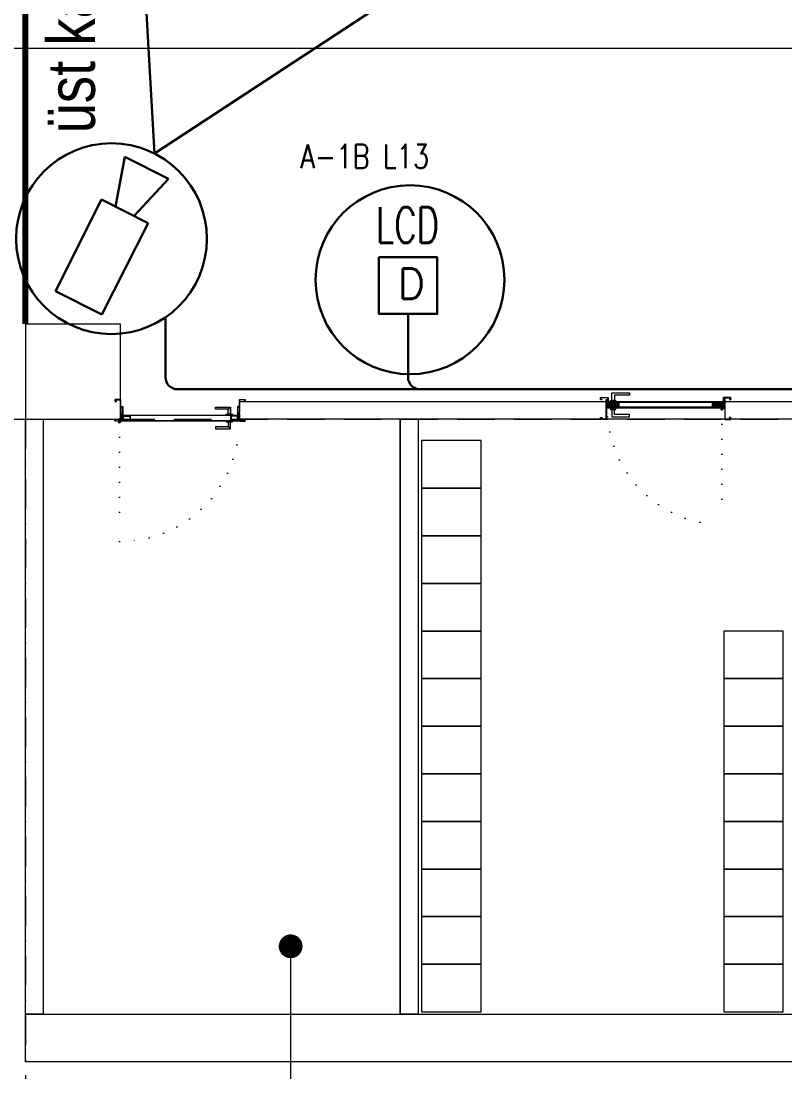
# Model space of a CAD drawing. Header units: metres. Extents: x -13621 to 152406, y -16073 to 22221.
# Drawn here: x 7521 to 8163, y -549 to 335 of the extents above; entities that cross this region are included whole.
import ezdxf

# ---------------------------------------------------------------- set-up
doc = ezdxf.new("R2010")
doc.units = ezdxf.units.M
doc.header["$LTSCALE"] = 100
doc.header["$MEASUREMENT"] = 0
for name, pattern in [('DASHDOT2', [0.5, 0.25, -0.125, 0, -0.125]), ('DOT2', [0.125, 0, -0.125]), ('HIDDEN', [0.375, 0.25, -0.125]), ('HIDDEN2', [4.7625, 3.175, -1.5875])]:
    doc.linetypes.add(name, pattern=pattern)
doc.layers.get('0').update_dxf_attribs({"color": 9, "lineweight": 9})
for name, color, linetype, lineweight in [('00', 9, 'Continuous', 9), ('01', 9, 'Continuous', 9), ('05', 9, 'Continuous', 9), ('05S', 9, 'Continuous', 9), ('06B', 9, 'Continuous', 9), ('06C @ 1', 9, 'Continuous', 9), ('06D', 9, 'Continuous', 9), ('09', 9, 'Continuous', 9), ('10', 9, 'Continuous', 9), ('12', 9, 'Continuous', 9), ('20', 9, 'DOT2', 9), ('21', 9, 'Continuous', 9), ('21_mahal200', 9, 'Continuous', 9), ('24', 9, 'DASHDOT2', 9), ('Data  Tavan', 170, 'Continuous', 30), ('E-DAHİLİ DOME KAMERA', 7, 'Continuous', 30), ('E-DAHİLİ KAMERA', 7, 'Continuous', 30), ('E-DATA LCD EKRAN', 7, 'Continuous', 30), ('E-DATA PRİZİ (RJ45)', 7, 'Continuous', 30), ('E-YAZI', 7, 'Continuous', 30)]:
    doc.layers.add(name, color=color, linetype=linetype, lineweight=lineweight)
doc.styles.add('E-YAZI', font='txttw.shx')
doc.styles.add('MuuM_TEXT-STANDART', font='ARIALN.TTF')
doc.dimstyles.new('MuuM_DIM200', dxfattribs={"dimscale": 20, "dimtxt": 2, "dimasz": 1, "dimexe": 1, "dimexo": 1, "dimgap": 1, "dimtad": 1, "dimdec": 1, "dimrnd": 0.5, "dimdsep": 46, "dimtxsty": 'MuuM_TEXT-STANDART', "dimblk": 'ARCHTICK', "dimcen": 0, "dimdle": 0.15, "dimclrd": 256, "dimclre": 256, "dimclrt": 256, "dimadec": 0, "dimazin": 0, "dimtfac": 5, "dimtdec": 1, "dimtix": 1, "dimtmove": 2, "dimatfit": 3, "dimldrblk": 'DOT', "dimfxl": 3, "dimfxlon": 1, "dimtolj": 1, "dimlwd": -1, "dimlwe": -1, "dimarcsym": 0})

# ---------------------------------------------------------------- blocks, each defined once
blk = doc.blocks.new('p-akslar_yeni')
at = {"layer": '24'}
blk.add_lwpolyline([(13940, -8575), (13940, -11854.65), (14040, -11854.65), (14040, -11897.18)], dxfattribs=at)
blk = doc.blocks.new('E-DATA LCD EKRAN')
at = {"layer": 'E-DATA PRİZİ (RJ45)', "color": 1}
blk.add_line((0, 0), (0, 41.99), dxfattribs=at)
blk.add_lwpolyline([(-24.58, 89.56), (24.58, 89.56), (24.58, 41.99), (-24.58, 41.99)], close=True, dxfattribs=at)
blk.add_circle((1.61, 70.65), 79.36, dxfattribs=at)
at = {"layer": 'E-DATA PRİZİ (RJ45)', "color": 1, "style": 'E-YAZI'}
blk.add_text('D', height=25.6, dxfattribs=at).set_placement((-8.79, 54.59))
at = {"layer": 'E-YAZI', "color": 1, "style": 'E-YAZI', "width": 0.7}
blk.add_text('LCD', height=30, dxfattribs=at).set_placement((-26.97, 101.57))
blk = doc.blocks.new('100_DAHİLİ DOME KAMERA')
at = {"layer": 'E-DAHİLİ DOME KAMERA', "color": 4}
for p, q in [((-1.936, 0.715), (-1.936, -0.689)), ((0.82, 0.715), (-1.936, 0.715)), ((0.82, -0.689), (0.82, 0.715)), ((0.82, 0.294), (2.131, 0.668)), ((2.131, 0.668), (2.131, -0.643)), ((0.82, -0.268), (2.131, -0.643)), ((-1.936, -0.689), (0.82, -0.689))]:
    blk.add_line(p, q, dxfattribs=at)
at = {"layer": 'E-DAHİLİ DOME KAMERA', "color": 4, "linetype": 'Continuous'}
blk.add_circle((0, 0), 2.566, dxfattribs=at)
at = {"layer": 'E-DAHİLİ KAMERA', "color": 4}
for q in [(13.416, 6.264), (13.416, -6.264)]:
    blk.add_line((2.566, 0), q, dxfattribs=at)
blk = doc.blocks.new('2.bod.sitatik')
at = {"layer": '01'}
blk.add_lwpolyline([(7525, -8630), (7605, -8630), (7605, -8550), (7525, -8550)], close=True, dxfattribs=at)
blk = doc.blocks.new('P-KURANGLEZ')
at = {"layer": '01'}
blk.add_lwpolyline([(7525, -500), (12385, -500), (12385, -5), (12385, 0), (12425, 0), (12425, -540), (7525, -540)], close=True, dxfattribs=at)
blk = doc.blocks.new('p-kapı kolu')
for points in [[(2.2, 0), (2.2, -1.25), (-2.2, -1.25), (-2.2, 0), (2.2, 0)], [(1.225, -1.25), (1.225, -7.5), (-13.775, -7.5), (-13.775, -5.625), (-1.025, -5.625), (-1.025, -5.625), (-1.025, -1.25), (1.225, -1.25)]]:
    blk.add_lwpolyline(points)
blk = doc.blocks.new('K-AH-01')
at = {"layer": '09'}
h = blk.add_hatch(dxfattribs=at)
h.set_pattern_fill('LOGEND', color=256, scale=10, style=0)
h.set_pattern_definition([(7e-15, (-3944.073, -2726.897), (10, 10), [3, -7]), (7e-15, (-3944.073, -2726.397), (10, 10), [3, -7]), (7e-15, (-3943.573, -2725.397), (10, 10), [2, -8]), (7e-15, (-3943.073, -2724.397), (10, 10), [1.5, -8.5]), (7e-15, (-3943.073, -2723.397), (10, 10), [1, -9]), (7e-15, (-3945.573, -2722.397), (10, 10), [0.5, -2.5, 0.5, -6.5]), (7e-15, (-3944.073, -2721.897), (10, 10), [0.5, -4, 1.5, -4]), (7e-15, (-3942.073, -2721.397), (10, 10), [0.5, -0.5, 0.5, -8.5]), (7e-15, (-3942.573, -2720.897), (10, 10), [0.5, -9.5]), (7e-15, (-3943.073, -2719.897), (10, 10), [1.5, -8.5]), (7e-15, (-3943.073, -2718.897), (10, 10), [2, -8]), (7e-15, (-3943.573, -2717.897), (10, 10), [2.5, -3, 0.5, -4]), (90, (-3947.573, -2723.897), (-10, 10), [0.5, -1, 2.5, -6]), (90, (-3947.073, -2722.897), (-10, 10), [0.5, -0.5, 1.5, -7.5]), (90, (-3946.573, -2718.897), (-10, 10), [1, -9]), (90, (-3946.073, -2722.897), (-10, 10), [2, -3, 0.5, -4.5]), (90, (-3945.573, -2717.397), (-10, 10), [0.5, -9.5]), (90, (-3945.073, -2722.397), (-10, 10), [1.5, -8.5]), (90, (-3944.073, -2721.897), (-10, 10), [1, -9]), (90, (-3943.073, -2721.897), (-10, 10), [0.5, -1.5, 1.5, -6.5]), (90, (-3942.573, -2721.397), (-10, 10), [0.5, -9.5]), (90, (-3942.073, -2723.397), (-10, 10), [1.4, -8.6]), (90, (-3941.573, -2725.397), (-10, 10), [1, -9]), (90, (-3940.573, -2721.397), (-10, 10), [0.5, -9.5]), (90, (-3939.573, -2721.897), (-10, 10), [1.5, -8.5]), (90, (-3938.573, -2721.897), (-10, 10), [1.5, -8.5]), (45, (-3940.073, -2725.8966), (1e-15, 10), [0.7071, -0.7071, 0.7071, -12.020836]), (45, (-3942.073, -2723.3966), (1e-15, 10), [1.4142, -12.727936]), (45, (-3946.073, -2718.3966), (1e-15, 10), [1.4142, -12.727936]), (45, (-3944.073, -2720.8966), (1e-15, 10), [1.4142, -12.727936]), (45, (-3943.573, -2722.8966), (1e-15, 10), [1.4142, -12.727936]), (45, (-3940.573, -2724.8966), (1e-15, 10), [1.4142, -12.727936]), (45, (-3941.573, -2724.3966), (1e-15, 10), [2.12132, -12.020816]), (45, (-3944.573, -2719.8966), (1e-15, 10), [0.7071, -13.435036]), (45, (-3945.073, -2718.8966), (1e-15, 10), [0.7071, -13.435036]), (45, (-3941.073, -2718.8966), (1e-15, 10), [0.7071, -13.435036]), (45, (-3945.073, -2723.8966), (1e-15, 10), [0.7071, -13.435036]), (45, (-3939.573, -2720.3966), (1e-15, 10), [0.7071, -13.435036]), (45, (-3943.073, -2721.3966), (1e-15, 10), [0.7071, -13.435036]), (45, (-3942.073, -2720.3966), (1e-15, 10), [0.7071, -13.435036]), (135, (-3942.573, -2722.3966), (-10, 1e-15), [0.7071, -0.7071, 2.12132, -10.606616]), (135, (-3941.073, -2722.3966), (-10, 1e-15), [0.7071, -13.435036]), (135, (-3941.073, -2725.8966), (-10, 1e-15), [0.7071, -13.435036]), (135, (-3943.073, -2723.3966), (-10, 1e-15), [0.7071, -13.435036]), (135, (-3941.573, -2721.3966), (-10, 1e-15), [0.7071, -13.435036]), (135, (-3944.073, -2723.8966), (-10, 1e-15), [0.7071, -13.435036]), (135, (-3940.073, -2723.8966), (-10, 1e-15), [0.7071, -13.435036]), (135, (-3947.073, -2726.8966), (-10, 1e-15), [0.7071, -13.435036]), (135, (-3946.573, -2726.3966), (-10, 1e-15), [1.4142, -12.727936]), (135, (-3946.073, -2725.8966), (-10, 1e-15), [1.4142, -12.727936]), (135, (-3945.073, -2725.8966), (-10, 1e-15), [1.4142, -12.727936]), (135, (-3944.573, -2724.8966), (-10, 1e-15), [1.4142, -12.727936]), (135, (-3940.573, -2720.8966), (-10, 1e-15), [1.4142, -12.727936]), (135, (-3938.573, -2725.8966), (-10, 1e-15), [1.4142, -12.727936]), (135, (-3938.073, -2717.8966), (-10, 1e-15), [1.4142, -12.727936]), (135, (-3938.073, -2718.8966), (-10, 1e-15), [1.4142, -12.727936]), (135, (-3939.073, -2719.3966), (-10, 1e-15), [1.4142, -12.727936]), (135, (-3946.073, -2719.3966), (-10, 1e-15), [2.12132, -12.020816]), (135, (-3939.573, -2720.3966), (-10, 1e-15), [2.12132, -12.020816]), (26.56505, (-3945.0727, -2717.3966), (10, 4e-09), [1.118, -21.24268]), (26.56505, (-3945.0727, -2722.3966), (10, 4e-09), [1.118, -21.24268]), (26.56505, (-3944.0727, -2719.3966), (10, 4e-09), [1.118, -21.24268]), (26.56505, (-3941.0727, -2726.3966), (10, 4e-09), [1.118, -21.24268]), (26.56505, (-3941.5727, -2725.3966), (10, 4e-09), [1.118, -21.24268]), (26.56505, (-3944.5727, -2723.3966), (10, 4e-09), [1.118, -21.24268]), (26.56505, (-3944.5727, -2718.3966), (10, 4e-09), [1.118, -21.24268]), (26.56505, (-3941.5727, -2721.3966), (10, 4e-09), [2.236, -20.12468]), (63.43495, (-3941.5727, -2719.8966), (5e-10, 10), [1.118, -21.24268]), (63.43495, (-3940.0727, -2722.8966), (5e-10, 10), [1.118, -21.24268]), (63.43495, (-3945.0727, -2720.8966), (5e-10, 10), [1.118, -21.24268]), (63.43495, (-3947.0727, -2720.3966), (5e-10, 10), [1.118, -21.24268]), (63.43495, (-3941.0727, -2722.3966), (5e-10, 10), [1.118, -21.24268]), (63.43495, (-3942.0727, -2722.3966), (5e-10, 10), [1.118, -21.24268]), (63.43495, (-3946.0727, -2720.8966), (5e-10, 10), [2.236, -20.12468]), (63.43495, (-3938.5727, -2724.3966), (5e-10, 10), [2.236, -20.12468]), (63.43495, (-3939.5727, -2723.8966), (5e-10, 10), [2.236, -20.12468]), (116.56505, (-3947.5727, -2725.3966), (-4e-09, 10), [1.118, -21.24268]), (116.56505, (-3947.5727, -2719.8966), (-4e-09, 10), [1.118, -21.24268]), (116.56505, (-3945.5727, -2726.8966), (-4e-09, 10), [1.118, -21.24268]), (116.56505, (-3946.5727, -2717.8966), (-4e-09, 10), [1.118, -21.24268]), (116.56505, (-3945.5727, -2723.8966), (-4e-09, 10), [1.118, -21.24268]), (116.56505, (-3943.5727, -2722.8966), (-4e-09, 10), [1.118, -21.24268]), (116.56505, (-3942.5727, -2720.8966), (-4e-09, 10), [1.118, -21.24268]), (116.56505, (-3947.0727, -2724.8966), (3.2e-06, 10.0000016), [1.118, -21.24268]), (116.56505, (-3944.5727, -2723.3966), (-4e-09, 10), [1.118, -21.24268]), (116.56505, (-3941.5727, -2724.3966), (-4e-09, 10), [1.118, -21.24268]), (116.56505, (-3940.5727, -2723.3966), (-4e-09, 10), [1.118, -21.24268]), (116.56505, (-3938.5727, -2720.3966), (-4e-09, 10), [1.118, -21.24268]), (116.56505, (-3946.0727, -2717.3966), (-4e-09, 10), [1.118, -21.24268]), (116.56505, (-3947.5727, -2717.8966), (-4e-09, 10), [2.236, -20.12468]), (116.56505, (-3946.0727, -2724.8966), (-4e-09, 10), [2.236, -20.12468]), (153.43495, (-3947.5727, -2726.3966), (-10, 5e-10), [1.118, -21.24268]), (153.43495, (-3939.0727, -2726.8966), (-10, 5e-10), [1.118, -21.24268]), (153.43495, (-3939.5727, -2721.8966), (-10, 5e-10), [1.118, -21.24268]), (153.43495, (-3943.5727, -2725.3966), (-10, 5e-10), [1.118, -21.24268]), (153.43495, (-3944.0727, -2726.3966), (-10, 5e-10), [1.118, -21.24268]), (153.43495, (-3943.0727, -2724.3966), (-10, 5e-10), [1.118, -21.24268]), (153.43495, (-3940.0727, -2718.3966), (-10, 5e-10), [1.118, -21.24268]), (153.43495, (-3939.0727, -2717.8966), (-10, 5e-10), [2.236, -20.12468])])
h.paths.add_polyline_path([(10.77, 6.46), (10.77, 2.46), (0.77, 2.46), (0.77, 6.46)])
h = blk.add_hatch(dxfattribs=at)
h.set_pattern_fill('LOGEND', color=256, scale=10, style=0)
h.set_pattern_definition([(7e-15, (-3938.781, -2726.897), (10, 10), [3, -7]), (7e-15, (-3938.781, -2726.397), (10, 10), [3, -7]), (7e-15, (-3938.281, -2725.397), (10, 10), [2, -8]), (7e-15, (-3937.781, -2724.397), (10, 10), [1.5, -8.5]), (7e-15, (-3937.781, -2723.397), (10, 10), [1, -9]), (7e-15, (-3940.281, -2722.397), (10, 10), [0.5, -2.5, 0.5, -6.5]), (7e-15, (-3938.781, -2721.897), (10, 10), [0.5, -4, 1.5, -4]), (7e-15, (-3936.781, -2721.397), (10, 10), [0.5, -0.5, 0.5, -8.5]), (7e-15, (-3937.281, -2720.897), (10, 10), [0.5, -9.5]), (7e-15, (-3937.781, -2719.897), (10, 10), [1.5, -8.5]), (7e-15, (-3937.781, -2718.897), (10, 10), [2, -8]), (7e-15, (-3938.281, -2717.897), (10, 10), [2.5, -3, 0.5, -4]), (90, (-3942.281, -2723.897), (-10, 10), [0.5, -1, 2.5, -6]), (90, (-3941.781, -2722.897), (-10, 10), [0.5, -0.5, 1.5, -7.5]), (90, (-3941.281, -2718.897), (-10, 10), [1, -9]), (90, (-3940.781, -2722.897), (-10, 10), [2, -3, 0.5, -4.5]), (90, (-3940.281, -2717.397), (-10, 10), [0.5, -9.5]), (90, (-3939.781, -2722.397), (-10, 10), [1.5, -8.5]), (90, (-3938.781, -2721.897), (-10, 10), [1, -9]), (90, (-3937.781, -2721.897), (-10, 10), [0.5, -1.5, 1.5, -6.5]), (90, (-3937.281, -2721.397), (-10, 10), [0.5, -9.5]), (90, (-3936.781, -2723.397), (-10, 10), [1.4, -8.6]), (90, (-3936.281, -2725.397), (-10, 10), [1, -9]), (90, (-3935.281, -2721.397), (-10, 10), [0.5, -9.5]), (90, (-3934.281, -2721.897), (-10, 10), [1.5, -8.5]), (90, (-3933.281, -2721.897), (-10, 10), [1.5, -8.5]), (45, (-3934.781, -2725.8966), (1e-15, 10), [0.7071, -0.7071, 0.7071, -12.020836]), (45, (-3936.781, -2723.3966), (1e-15, 10), [1.4142, -12.727936]), (45, (-3940.781, -2718.3966), (1e-15, 10), [1.4142, -12.727936]), (45, (-3938.781, -2720.8966), (1e-15, 10), [1.4142, -12.727936]), (45, (-3938.281, -2722.8966), (1e-15, 10), [1.4142, -12.727936]), (45, (-3935.281, -2724.8966), (1e-15, 10), [1.4142, -12.727936]), (45, (-3936.281, -2724.3966), (1e-15, 10), [2.12132, -12.020816]), (45, (-3939.281, -2719.8966), (1e-15, 10), [0.7071, -13.435036]), (45, (-3939.781, -2718.8966), (1e-15, 10), [0.7071, -13.435036]), (45, (-3935.781, -2718.8966), (1e-15, 10), [0.7071, -13.435036]), (45, (-3939.781, -2723.8966), (1e-15, 10), [0.7071, -13.435036]), (45, (-3934.281, -2720.3966), (1e-15, 10), [0.7071, -13.435036]), (45, (-3937.781, -2721.3966), (1e-15, 10), [0.7071, -13.435036]), (45, (-3936.781, -2720.3966), (1e-15, 10), [0.7071, -13.435036]), (135, (-3937.281, -2722.3966), (-10, 1e-15), [0.7071, -0.7071, 2.12132, -10.606616]), (135, (-3935.781, -2722.3966), (-10, 1e-15), [0.7071, -13.435036]), (135, (-3935.781, -2725.8966), (-10, 1e-15), [0.7071, -13.435036]), (135, (-3937.781, -2723.3966), (-10, 1e-15), [0.7071, -13.435036]), (135, (-3936.281, -2721.3966), (-10, 1e-15), [0.7071, -13.435036]), (135, (-3938.781, -2723.8966), (-10, 1e-15), [0.7071, -13.435036]), (135, (-3934.781, -2723.8966), (-10, 1e-15), [0.7071, -13.435036]), (135, (-3941.781, -2726.8966), (-10, 1e-15), [0.7071, -13.435036]), (135, (-3941.281, -2726.3966), (-10, 1e-15), [1.4142, -12.727936]), (135, (-3940.781, -2725.8966), (-10, 1e-15), [1.4142, -12.727936]), (135, (-3939.781, -2725.8966), (-10, 1e-15), [1.4142, -12.727936]), (135, (-3939.281, -2724.8966), (-10, 1e-15), [1.4142, -12.727936]), (135, (-3935.281, -2720.8966), (-10, 1e-15), [1.4142, -12.727936]), (135, (-3933.281, -2725.8966), (-10, 1e-15), [1.4142, -12.727936]), (135, (-3932.781, -2717.8966), (-10, 1e-15), [1.4142, -12.727936]), (135, (-3932.781, -2718.8966), (-10, 1e-15), [1.4142, -12.727936]), (135, (-3933.781, -2719.3966), (-10, 1e-15), [1.4142, -12.727936]), (135, (-3940.781, -2719.3966), (-10, 1e-15), [2.12132, -12.020816]), (135, (-3934.281, -2720.3966), (-10, 1e-15), [2.12132, -12.020816]), (26.56505, (-3939.7813, -2717.3966), (10, 4e-09), [1.118, -21.24268]), (26.56505, (-3939.7813, -2722.3966), (10, 4e-09), [1.118, -21.24268]), (26.56505, (-3938.7813, -2719.3966), (10, 4e-09), [1.118, -21.24268]), (26.56505, (-3935.7813, -2726.3966), (10, 4e-09), [1.118, -21.24268]), (26.56505, (-3936.2813, -2725.3966), (10, 4e-09), [1.118, -21.24268]), (26.56505, (-3939.2813, -2723.3966), (10, 4e-09), [1.118, -21.24268]), (26.56505, (-3939.2813, -2718.3966), (10, 4e-09), [1.118, -21.24268]), (26.56505, (-3936.2813, -2721.3966), (10, 4e-09), [2.236, -20.12468]), (63.43495, (-3936.2813, -2719.8966), (5e-10, 10), [1.118, -21.24268]), (63.43495, (-3934.7813, -2722.8966), (5e-10, 10), [1.118, -21.24268]), (63.43495, (-3939.7813, -2720.8966), (5e-10, 10), [1.118, -21.24268]), (63.43495, (-3941.7813, -2720.3966), (5e-10, 10), [1.118, -21.24268]), (63.43495, (-3935.7813, -2722.3966), (5e-10, 10), [1.118, -21.24268]), (63.43495, (-3936.7813, -2722.3966), (5e-10, 10), [1.118, -21.24268]), (63.43495, (-3940.7813, -2720.8966), (5e-10, 10), [2.236, -20.12468]), (63.43495, (-3933.2813, -2724.3966), (5e-10, 10), [2.236, -20.12468]), (63.43495, (-3934.2813, -2723.8966), (5e-10, 10), [2.236, -20.12468]), (116.56505, (-3942.2813, -2725.3966), (-4e-09, 10), [1.118, -21.24268]), (116.56505, (-3942.2813, -2719.8966), (-4e-09, 10), [1.118, -21.24268]), (116.56505, (-3940.2813, -2726.8966), (-4e-09, 10), [1.118, -21.24268]), (116.56505, (-3941.2813, -2717.8966), (-4e-09, 10), [1.118, -21.24268]), (116.56505, (-3940.2813, -2723.8966), (-4e-09, 10), [1.118, -21.24268]), (116.56505, (-3938.2813, -2722.8966), (-4e-09, 10), [1.118, -21.24268]), (116.56505, (-3937.2813, -2720.8966), (-4e-09, 10), [1.118, -21.24268]), (116.56505, (-3941.7813, -2724.8966), (3.2e-06, 10.0000016), [1.118, -21.24268]), (116.56505, (-3939.2813, -2723.3966), (-4e-09, 10), [1.118, -21.24268]), (116.56505, (-3936.2813, -2724.3966), (-4e-09, 10), [1.118, -21.24268]), (116.56505, (-3935.2813, -2723.3966), (-4e-09, 10), [1.118, -21.24268]), (116.56505, (-3933.2813, -2720.3966), (-4e-09, 10), [1.118, -21.24268]), (116.56505, (-3940.7813, -2717.3966), (-4e-09, 10), [1.118, -21.24268]), (116.56505, (-3942.2813, -2717.8966), (-4e-09, 10), [2.236, -20.12468]), (116.56505, (-3940.7813, -2724.8966), (-4e-09, 10), [2.236, -20.12468]), (153.43495, (-3942.2813, -2726.3966), (-10, 5e-10), [1.118, -21.24268]), (153.43495, (-3933.7813, -2726.8966), (-10, 5e-10), [1.118, -21.24268]), (153.43495, (-3934.2813, -2721.8966), (-10, 5e-10), [1.118, -21.24268]), (153.43495, (-3938.2813, -2725.3966), (-10, 5e-10), [1.118, -21.24268]), (153.43495, (-3938.7813, -2726.3966), (-10, 5e-10), [1.118, -21.24268]), (153.43495, (-3937.7813, -2724.3966), (-10, 5e-10), [1.118, -21.24268]), (153.43495, (-3934.7813, -2718.3966), (-10, 5e-10), [1.118, -21.24268]), (153.43495, (-3933.7813, -2717.8966), (-10, 5e-10), [2.236, -20.12468])])
h.paths.add_polyline_path([(89.06, 2.47), (89.06, 6.46), (99.06, 6.47), (99.06, 2.47)])
at = {"layer": '10'}
for points in [[(-0.44, -1.7), (1.3, -1.7, 0.414214), (1.6, -1.4), (1.6, 1.1, 0.414214), (1.3, 1.4, 0.414214), (1, 1.1), (1, 0.2), (0.2, 0.2), (0.2, 16.4, 0.414214), (-0.1, 16.7), (-4.6, 16.7, 0.414214), (-4.9, 16.4), (-4.9, 15.3, 0.414214), (-4.6, 15), (-3.5, 15), (-3.5, 15.2), (-4.6, 15.2, -0.414214), (-4.7, 15.3), (-4.7, 16.4, -0.414214), (-4.6, 16.5), (-0.2, 16.5), (-0.1, 16.5, -0.414214), (0, 16.4), (0, 0), (1.2, 0), (1.2, 1.1, -0.414214), (1.3, 1.2, -0.414214), (1.4, 1.1), (1.4, -1.4, -0.414214), (1.3, -1.5), (-0.44, -1.5), (-4.6, -1.5, -0.414214), (-4.7, -1.4), (-4.7, -0.3, -0.414214), (-4.6, -0.2), (-3.5, -0.2), (-3.5, 0), (-4.6, 0, 0.414214), (-4.9, -0.3), (-4.9, -1.4, 0.414214), (-4.6, -1.7)], [(2.15, 7.6), (0.77, 6.96), (0.77, 4.09), (0.57, 4.09), (0.57, 7.09), (2.04, 7.77, -14.796002)], [(100.44, -1.7), (98.7, -1.7, -0.414214), (98.4, -1.4), (98.4, 1.1, -0.414214), (98.7, 1.4, -0.414214), (99, 1.1), (99, 0.2), (99.8, 0.2), (99.8, 16.4, -0.414214), (100.1, 16.7), (104.6, 16.7, -0.414214), (104.9, 16.4), (104.9, 15.3, -0.414214), (104.6, 15), (103.5, 15), (103.5, 15.2), (104.6, 15.2, 0.414214), (104.7, 15.3), (104.7, 16.4, 0.414214), (104.6, 16.5), (100.2, 16.5), (100.1, 16.5, 0.414214), (100, 16.4), (100, 0), (98.8, 0), (98.8, 1.1, 0.414214), (98.7, 1.2, 0.414214), (98.6, 1.1), (98.6, -1.4, 0.414214), (98.7, -1.5), (100.44, -1.5), (104.6, -1.5, 0.414214), (104.7, -1.4), (104.7, -0.3, 0.414214), (104.6, -0.2), (103.5, -0.2), (103.5, 0), (104.6, 0, -0.414214), (104.9, -0.3), (104.9, -1.4, -0.414214), (104.6, -1.7)]]:
    blk.add_lwpolyline(points, format="xyb", close=True, dxfattribs=at)
blk.add_circle((2.72, 8.09), 0.55, dxfattribs=at)
at = {"layer": '12'}
for points in [[(0.77, 6.46), (99.06, 6.47), (99.06, 6.97), (0.77, 6.96)], [(0.77, 2.46), (10.77, 2.46), (10.77, 6.46), (0.77, 6.46)], [(0.77, 2.46), (99.06, 2.46), (99.06, 1.96), (0.77, 1.96)], [(89.06, 2.46), (99.06, 2.46), (99.06, 6.47), (89.06, 6.47)]]:
    blk.add_lwpolyline(points, close=True, dxfattribs=at)
at = {"layer": '20'}
blk.add_lwpolyline([(2.72, 8.09), (2.72, 105.23)], dxfattribs=at)
at = {"layer": '20', "linetype": 'HIDDEN'}
for points in [[(1.97, 6.89), (1.97, 5.39), (3.47, 5.39), (3.47, 6.89)], [(2.17, 7.58), (2.17, 5.59), (3.27, 5.59), (3.27, 7.58)]]:
    blk.add_lwpolyline(points, dxfattribs=at)
at = {"layer": '20'}
blk.add_arc((0.77, 6.96), 98.29, 357.08416, 88.86324, dxfattribs=at)
at = {"layer": '06C @ 1', "xscale": -1, "rotation": 180}
blk.add_blockref('p-kapı kolu', (94.06, 6.97), dxfattribs=at)
at = {"layer": '06C @ 1'}
blk.add_blockref('p-kapı kolu', (94.06, 1.96), dxfattribs=at)
blk = doc.blocks.new('gr-p-barel kilitli kapı kolu')
at = {"layer": '05S'}
h = blk.add_hatch(color=256, dxfattribs=at)
h.paths.add_polyline_path([(1.3, 0.8), (-1.3, 0.8), (-1.3, 0.7), (1.3, 0.7)])
h.paths.add_polyline_path([(2.75, 0.7), (-2.75, 0.7), (-2.75, 0), (2.75, 0)])
h.paths.add_polyline_path([(-11.7, 4.9), (-11.7, 6.7), (0.9, 6.7), (0.9, 0.8), (-0.9, 0.8), (-0.9, 4.9)])
at = {"flags": 128}
for points in [[(-0.9, 0.8), (-0.9, 4.9), (-11.7, 4.9), (-11.7, 6.7), (0.9, 6.7), (0.9, 0.8)], [(-0.8, 5), (0.8, 6.6)]]:
    blk.add_lwpolyline(points, dxfattribs=at)
blk.add_lwpolyline([(-2.75, 0), (-2.75, 0.7), (2.75, 0.7), (2.75, 0)])
blk.add_lwpolyline([(-1.3, 0.7), (1.3, 0.7), (1.3, 0.8), (-1.3, 0.8)], close=True)
blk = doc.blocks.new('prf-scr2')
at = {"linetype": 'DOT2', "ltscale": 10}
blk.add_line((0, 0.19), (0, -1.06), dxfattribs=at)
for p, q in [((0.09, -0.24), (-0.09, -0.2)), ((-0.09, -0.24), (0.09, -0.28)), ((0.09, -0.32), (-0.09, -0.28)), ((-0.09, -0.32), (0.09, -0.36)), ((0.09, -0.4), (-0.09, -0.36)), ((-0.09, -0.4), (0.09, -0.44)), ((0.09, -0.48), (-0.09, -0.44)), ((-0.09, -0.48), (0.09, -0.52)), ((0.09, -0.56), (-0.09, -0.52)), ((-0.09, -0.56), (0.09, -0.6)), ((0.09, -0.64), (-0.09, -0.6)), ((-0.09, -0.64), (0.09, -0.68)), ((0.09, -0.72), (-0.09, -0.68)), ((-0.09, -0.72), (0.09, -0.76)), ((0.06, -0.84), (-0.08, -0.76)), ((-0.07, -0.8), (0.06, -0.84)), ((0.09, -0.17), (0, -0.15)), ((0, -0.18), (0.09, -0.2))]:
    blk.add_line(p, q)
blk.add_lwpolyline([(0.23, 0), (-0.23, 0), (-0.23, -0.01), (-0.12, -0.14), (0.12, -0.14), (0.23, -0.01), (0.23, 0)], close=True)
for points in [[(0.23, -0.01), (-0.23, -0.01)], [(-0.09, -0.14), (-0.09, -0.2), (-0.12, -0.22), (-0.12, -0.23), (-0.09, -0.24), (-0.09, -0.28), (-0.12, -0.3), (-0.12, -0.31), (-0.09, -0.32), (-0.09, -0.36), (-0.12, -0.38), (-0.12, -0.39), (-0.09, -0.4), (-0.09, -0.44), (-0.12, -0.46), (-0.12, -0.46), (-0.09, -0.48), (-0.09, -0.52), (-0.12, -0.54), (-0.12, -0.54), (-0.09, -0.56), (-0.09, -0.6), (-0.12, -0.62), (-0.12, -0.62), (-0.09, -0.64), (-0.09, -0.68), (-0.12, -0.69), (-0.12, -0.7), (-0.09, -0.72), (-0.09, -0.73), (-0.08, -0.76), (-0.1, -0.77), (-0.1, -0.78), (-0.07, -0.8), (-0.01, -0.94), (0, -0.95), (0.01, -0.94), (0.08, -0.76), (0.09, -0.76), (0.12, -0.74), (0.12, -0.73), (0.09, -0.72), (0.09, -0.68), (0.12, -0.66), (0.12, -0.66), (0.09, -0.64), (0.09, -0.6), (0.12, -0.58), (0.12, -0.58), (0.09, -0.56), (0.09, -0.52), (0.12, -0.5), (0.12, -0.5), (0.09, -0.48), (0.09, -0.44), (0.12, -0.43), (0.12, -0.42), (0.09, -0.4), (0.09, -0.36), (0.12, -0.35), (0.12, -0.34), (0.09, -0.32), (0.09, -0.28), (0.12, -0.27), (0.12, -0.26), (0.09, -0.24), (0.09, -0.2), (0.12, -0.19), (0.12, -0.18), (0.09, -0.17), (0.09, -0.14)]]:
    blk.add_lwpolyline(points)
blk = doc.blocks.new('K-SAC-01')
at = {"layer": '10'}
for points in [[(-4.6, 16.2, -0.414214), (-4.5, 16.3), (-0.1, 16.3, -0.414214), (0, 16.2), (0, 5.9), (0.2, 5.9), (0.2, 16.2, 0.414214), (-0.1, 16.5), (-4.5, 16.5, 0.414214), (-4.8, 16.2), (-4.8, 15.3, 0.414214), (-4.5, 15), (-3.4, 15), (-3.4, 15.2), (-4.5, 15.2, -0.414214), (-4.6, 15.3)], [(0.2, 10.3, -0.414214), (0.5, 10.6), (1.5, 10.6, -0.414214), (1.8, 10.3), (1.8, 3.9, -0.414214), (1.5, 3.6, -0.414214), (1.2, 3.9), (1.2, 4.8), (0.2, 4.8), (0.2, -1.2, -0.414214), (-0.1, -1.5), (-4.5, -1.5, -0.414214), (-4.8, -1.2), (-4.8, -0.3, -0.414214), (-4.5, 0), (-3.4, 0), (-3.4, -0.2), (-4.5, -0.2, 0.414214), (-4.6, -0.3), (-4.6, -1.2, 0.414214), (-4.5, -1.3), (-0.1, -1.3, 0.414214), (0, -1.2), (0, 5), (1.4, 5), (1.4, 3.9, 0.414214), (1.5, 3.8, 0.414214), (1.6, 3.9), (1.6, 10.3, 0.414214), (1.5, 10.4), (0.5, 10.4, 0.414214), (0.4, 10.3), (0.4, 9.4), (0.2, 9.4)], [(99.8, 10.3, 0.414214), (99.5, 10.6), (98.5, 10.6, 0.414214), (98.2, 10.3), (98.2, 3.9, 0.414214), (98.5, 3.6, 0.414214), (98.8, 3.9), (98.8, 4.8), (99.8, 4.8), (99.8, -1.2, 0.414214), (100.1, -1.5), (104.5, -1.5, 0.414214), (104.8, -1.2), (104.8, -0.3, 0.414214), (104.5, 0), (103.4, 0), (103.4, -0.2), (104.5, -0.2, -0.414214), (104.6, -0.3), (104.6, -1.2, -0.414214), (104.5, -1.3), (100.1, -1.3, -0.414214), (100, -1.2), (100, 5), (98.6, 5), (98.6, 3.9, -0.414214), (98.5, 3.8, -0.414214), (98.4, 3.9), (98.4, 10.3, -0.414214), (98.5, 10.4), (99.5, 10.4, -0.414214), (99.6, 10.3), (99.6, 9.4), (99.8, 9.4)], [(104.6, 16.2, 0.414214), (104.5, 16.3), (100.1, 16.3, 0.414214), (100, 16.2), (100, 5.9), (99.8, 5.9), (99.8, 16.2, -0.414214), (100.1, 16.5), (104.5, 16.5, -0.414214), (104.8, 16.2), (104.8, 15.3, -0.414214), (104.5, 15), (103.4, 15), (103.4, 15.2), (104.5, 15.2, 0.414214), (104.6, 15.3)], [(-0.38, -2.01), (1, -1.37), (1, 1.5), (1.2, 1.5), (1.2, -1.5), (-0.27, -2.18, -14.796002)]]:
    blk.add_lwpolyline(points, format="xyb", close=True, dxfattribs=at)
for points in [[(98.8, 0.15), (98.8, 2.15), (99.1, 2.15), (99.1, 3.19), (1.5, 3.19), (1.5, 2.15), (1.8, 2.15), (1.8, 0.15), (1.5, 0.15), (1.5, 1.85), (1.2, 1.85), (1.2, 3.49), (99.4, 3.49), (99.4, 1.85), (99.1, 1.85), (99.1, 0.15)], [(98.8, 2.15), (98.8, 0.15), (99.4, 0.15), (99.4, -1.5), (1.2, -1.5), (1.2, 0.15), (1.8, 0.15), (1.8, 2.15), (2.1, 2.15), (2.1, -0.15), (1.5, -0.15), (1.5, -1.2), (99.1, -1.2), (99.1, -0.15), (98.5, -0.15), (98.5, 2.15), (98.8, 2.15)]]:
    blk.add_lwpolyline(points, dxfattribs=at)
for points in [[(2.1, 3), (8.1, 3), (8.1, -1), (2.1, -1)], [(2.4, 2.7), (7.8, 2.7), (7.8, -0.7), (2.4, -0.7)], [(98.5, 3), (92.5, 3), (92.5, -1), (98.5, -1)], [(98.2, 2.7), (92.8, 2.7), (92.8, -0.7), (98.2, -0.7)]]:
    blk.add_lwpolyline(points, close=True, dxfattribs=at)
blk.add_circle((-0.95, -2.5), 0.55, dxfattribs=at)
at = {"layer": '20', "linetype": 'HIDDEN'}
for points in [[(-0.2, -1.3), (-0.2, 0), (-1.7, 0), (-1.7, -1.3)], [(-0.4, -1.99), (-0.4, -0.2), (-1.5, -0.2), (-1.5, -1.99)]]:
    blk.add_lwpolyline(points, dxfattribs=at)
at = {"layer": '20'}
blk.add_lwpolyline([(-0.95, -2.5), (-0.95, -102.85)], dxfattribs=at)
blk.add_arc((-0.95, -2.5), 100.35, 270, 1.51314, dxfattribs=at)
at = {"layer": '06B'}
blk.add_blockref('gr-p-barel kilitli kapı kolu', (91.4, 3.51), dxfattribs=at)
at = {"layer": '06B', "xscale": -1, "rotation": 180}
blk.add_blockref('gr-p-barel kilitli kapı kolu', (91.4, -1.51), dxfattribs=at)
at = {"layer": '10', "xscale": -1, "rotation": 90}
blk.add_blockref('prf-scr2', (1.5, 1), dxfattribs=at)
at = {"layer": '10', "rotation": 270}
blk.add_blockref('prf-scr2', (99.1, 1.22), dxfattribs=at)
blk = doc.blocks.new('_ArchTick')
at = {"color": 0, "linetype": 'ByBlock', "const_width": 0.15}
blk.add_lwpolyline([(-0.5, -0.5), (0.5, 0.5)], dxfattribs=at)
blk = doc.blocks.new('_Dot')
at = {"color": 0, "linetype": 'ByBlock', "lineweight": -2}
blk.add_line((-0.5, 0), (-1, 0), dxfattribs=at)
at = {"color": 0, "linetype": 'ByBlock', "const_width": 0.5}
blk.add_lwpolyline([(-0.25, 0, 1), (0.25, 0, 1)], format="xyb", close=True, dxfattribs=at)
blk = doc.blocks.new('p-giyinme dolabı')
blk.add_lwpolyline([(40, -20), (40, 20), (-10, 20), (-10, -20)], close=True)
blk = doc.blocks.new('2.bod.Mimari')
blk.add_lwpolyline([(7840, -8630), (7840, -9130)])
at = {"layer": '00'}
for points in [[(8440, -8630), (7705, -8630), (7705, -8615), (8440, -8615)], [(7540, -8630), (7540, -9130), (7525, -9130), (7525, -8630)], [(7855, -8630), (7855, -9130), (7840, -9130), (7840, -8630)]]:
    blk.add_lwpolyline(points, close=True, dxfattribs=at)
at = {"layer": '06D'}
blk.add_lwpolyline([(1942.5, -8278.51), (8760, -8278.51), (8760, -8733.51), (8720, -8733.51), (8720, -8318.51), (1942.5, -8318.51), (1942.5, -8278.51)], dxfattribs=at)
at = {"layer": '20', "const_width": 5}
blk.add_lwpolyline([(7525, -8550), (7525, -4630)], dxfattribs=at)
at = {"layer": '20', "linetype": 'HIDDEN2', "ltscale": 0.1}
blk.add_lwpolyline([(2030, -8630), (8440, -8630)], dxfattribs=at)
at = {"rotation": 180}
blk.add_blockref('K-AH-01', (8113.19, -8613.5), dxfattribs=at)
blk.add_blockref('K-SAC-01', (7605, -8630))
at = {"layer": '01'}
blk.add_blockref('P-KURANGLEZ', (0, -8630), dxfattribs=at)
at = {"layer": '05'}
for p in [(7868, -8668), (7868, -8708), (7868, -8748), (7868, -8788), (7868, -8828), (8122, -8828), (7868, -8868), (8122, -8868), (7868, -8908), (8122, -8908), (7868, -8948), (8122, -8948), (7868, -8988), (8122, -8988), (7868, -9028), (8122, -9028), (7868, -9068), (8122, -9068), (7868, -9108), (8122, -9108)]:
    blk.add_blockref('p-giyinme dolabı', p, dxfattribs=at)
at = {"layer": '21', "style": 'MuuM_TEXT-STANDART'}
blk.add_text('üst kat hizası', height=40, rotation=90, dxfattribs=at).set_placement((7583.38, -8389.95))
at = {"layer": '21_mahal200'}
blk.add_leader([(7747.93, -9072.91), (7747.93, -9575.88)], dimstyle='MuuM_DIM200', override={"dimasz": 1, "dimfxl": 10}, dxfattribs=at)

msp = doc.modelspace()

# ---------------------------------------------------------------- linework, layer by layer
at = {"layer": 'Data  Tavan'}
for p, q in [((7642.67, 85.59), (7642.67, 35.18)), ((7846.65, 46.56), (7846.65, 35.18)), ((8025.04, 25.18), (7652.67, 25.18)), ((8328.16, 25.18), (8025.04, 25.18))]:
    msp.add_line(p, q, dxfattribs=at)
for centre in [(7652.67, 35.18), (7856.65, 35.18)]:
    msp.add_arc(centre, 10, 180, 270, dxfattribs=at)

# ---------------------------------------------------------------- block references
for name in ['2.bod.sitatik', '2.bod.Mimari']:
    msp.add_blockref(name, (0, 8630))
at = {"layer": '24'}
msp.add_blockref('p-akslar_yeni', (-6415, 8575), dxfattribs=at)
at = {"layer": 'E-DAHİLİ DOME KAMERA', "xscale": 31.24999999834266, "yscale": 31.24999999834266, "zscale": 31.24999999834266, "rotation": 63.25770130671116}
msp.add_blockref('100_DAHİLİ DOME KAMERA', (7597.3, 151.68), dxfattribs=at)
at = {"layer": 'E-DATA LCD EKRAN', "color": 1}
msp.add_blockref('E-DATA LCD EKRAN', (7846.65, 46.56), dxfattribs=at)

# ---------------------------------------------------------------- texts
at = {"layer": 'E-YAZI', "color": 6, "style": 'E-YAZI', "width": 0.8}
msp.add_text('A-1B L13', height=20, dxfattribs=at).set_placement((7756.09, 210.85))

doc.saveas('drawing.dxf')
